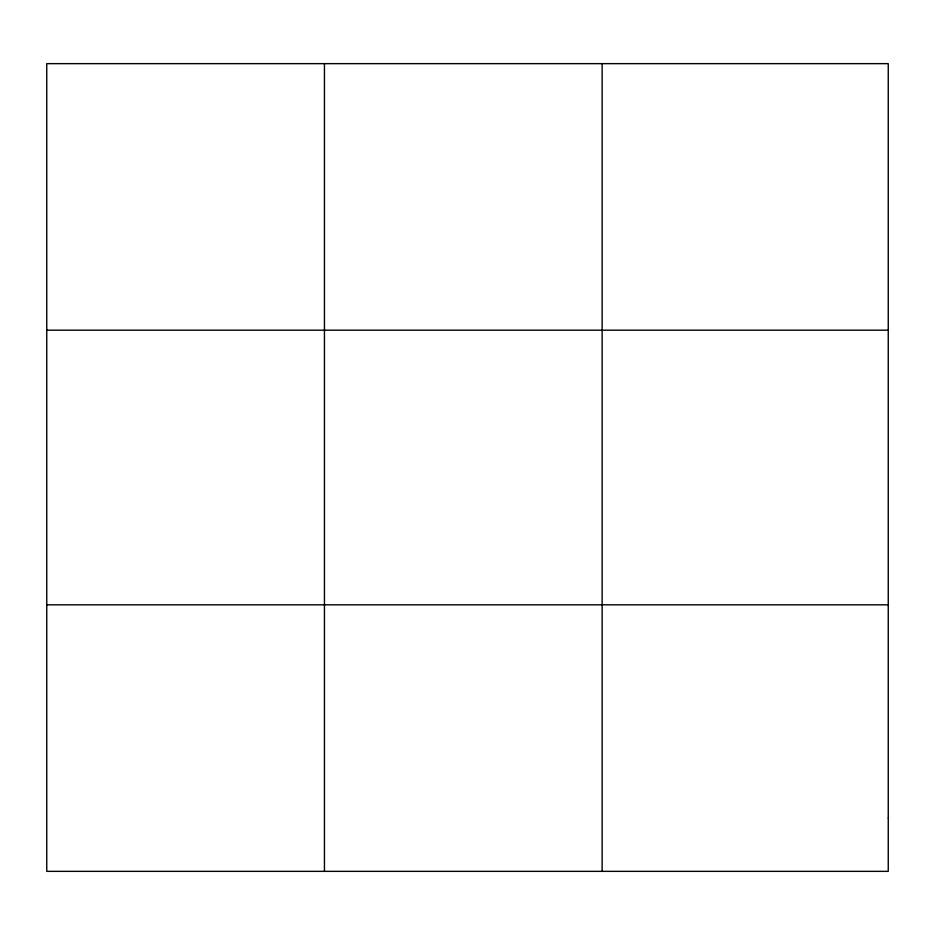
<?xml version="1.0" encoding="UTF-8"?>
<svg xmlns="http://www.w3.org/2000/svg" width="935" height="935" viewBox="0 0 935 935"><rect width="100%" height="100%" fill="white"/><g stroke="black" fill="none" stroke-linecap="round" stroke-linejoin="round"><path stroke-width="1.4" d="M324.445 63.65L324.445 871.35M602.14 63.65L602.14 871.35M46.75 330.184L888.25 330.184M46.75 604.816L888.25 604.816M888.25 818.043L888.25 871.35L46.75 871.35L46.75 63.65L888.25 63.65L888.25 818.043"/></g></svg>
